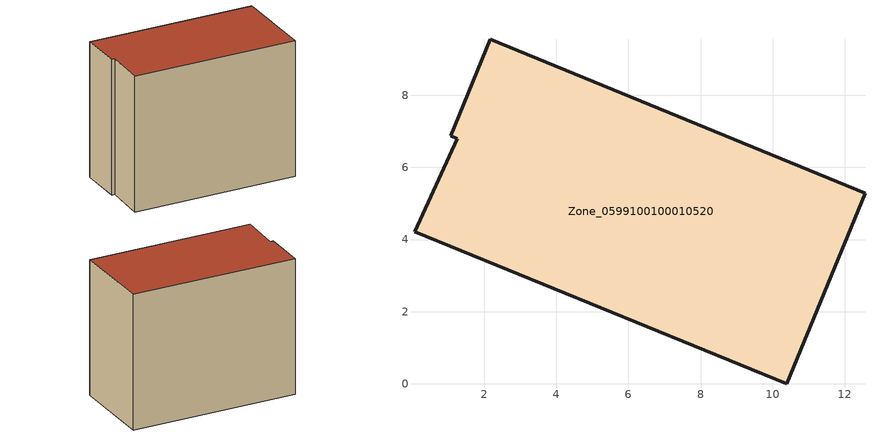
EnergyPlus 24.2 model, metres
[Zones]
Zone_0599100100010520
 floor ground (C_G): 0.07,4.22 1.26,6.8 1.08,6.87 2.18,9.56 12.56,5.28 10.39,0 z0
 wall outside (C_F): 10.39,0 12.56,5.28 2.18,9.56 1.08,6.87 1.26,6.8 0.07,4.22 10.39,0 z0:9.17
 roof outside (C_R): 1.26,6.8 0.07,4.22 10.39,0 12.56,5.28 2.18,9.56 1.08,6.87 z9.17
[BUILDING]
Pand.0599100100010520: North Axis=0; Terrain=City; Loads Convergence Tolerance Value=0.04; Temperature Convergence Tolerance Value=0.4; Solar Distribution=FullExterior; Maximum Number of Warmup Days=25; Minimum Number of Warmup Days=1
[Site:Location]
Rotterdam.The.Hague.AP_ZH_NLD Design_Conditions: Latitude=51.96; Longitude=4.45; Time Zone=1; Elevation=-4.5
[SITE:GROUNDTEMPERATURE:BUILDINGSURFACE]
18, 18, 18, 18, 18, 18, 18, 18, 18, 18, 18, 18
[MATERIAL] Thermal Absorptance=0.9; Solar Absorptance=0.7; Visible Absorptance=0.7
Name | Roughness | Thickness | Conductivity | Density | Specific Heat
G.TC.2015-2018 | MediumSmooth | 0.15 | 0.0428571 | 540 | 1210
F.TC.2015-2018 | Rough | 0.3 | 0.0666667 | 1920 | 840
R.TC.2015-2018 | MediumRough | 0.2 | 0.0333333 | 1500 | 1000
[CONSTRUCTION]
C_G: G.TC.2015-2018
C_F: F.TC.2015-2018
C_R: R.TC.2015-2018
[ZONE]
Zone_0599100100010520: Type=1; Multiplier=1; Ceiling Height=Autocalculate; Volume=Autocalculate; Floor Area=autocalculate; Part of Total Floor Area=Yes
[ZONEINFILTRATION:DESIGNFLOWRATE]
Infil_Zone_0599100100010520: Zone or ZoneList or Space or SpaceList=Zone_0599100100010520; Schedule=AlwaysOn; Design Flow Rate Calculation Method=Flow/Area; Flow Rate per Floor Area=0.0015; Constant Term Coefficient=1; Temperature Term Coefficient=0; Velocity Term Coefficient=0; Velocity Squared Term Coefficient=0
[HVACTEMPLATE:ZONE:IDEALLOADSAIRSYSTEM]
Zone_0599100100010520: Maximum Heating Supply Air Temperature=50; Minimum Cooling Supply Air Temperature=13; Maximum Heating Supply Air Humidity Ratio=0.0156; Minimum Cooling Supply Air Humidity Ratio=0.0077; Heating Limit=NoLimit; Cooling Limit=NoLimit; Dehumidification Control Type=ConstantSensibleHeatRatio; Cooling Sensible Heat Ratio=0.7; Dehumidification Setpoint=60; Humidification Control Type=None; Humidification Setpoint=30; Outdoor Air Method=None; Outdoor Air Flow Rate per Person=0.00944; Outdoor Air Flow Rate per Zone Floor Area=0; Outdoor Air Flow Rate per Zone=0; Demand Controlled Ventilation Type=None; Outdoor Air Economizer Type=NoEconomizer; Heat Recovery Type=None; Sensible Heat Recovery Effectiveness=0.7; Latent Heat Recovery Effectiveness=0.65
[ZONECONTROL:THERMOSTAT]
ThermostatControl_Zone_0599100100010520: Zone or ZoneList=Zone_0599100100010520; Control Type Schedule=DualSetpointControlType; Control 1=Thermostat_Zone_0599100100010520; Temperature Difference Between Cutout And Setpoint=0
[THERMOSTATSETPOINT:DUALSETPOINT]
Thermostat_Zone_0599100100010520: Heating Setpoint Temperature Schedule=HeatingSetpoint_Zone_0599100100010520; Cooling Setpoint Temperature Schedule=CoolingSetpoint_Zone_0599100100010520
[SCHEDULE:COMPACT]
HeatingSetpoint_Zone_0599100100010520: Through: 12/31, For: AllDays, Until: 24:00, 21
CoolingSetpoint_Zone_0599100100010520: Through: 12/31, For: AllDays, Until: 24:00, 24
DualSetpointControlType: Through: 12/31, For: AllDays, Until: 24:00, 4
AlwaysOn: Through: 12/31, For: AllDays, Until: 24:00, 1
